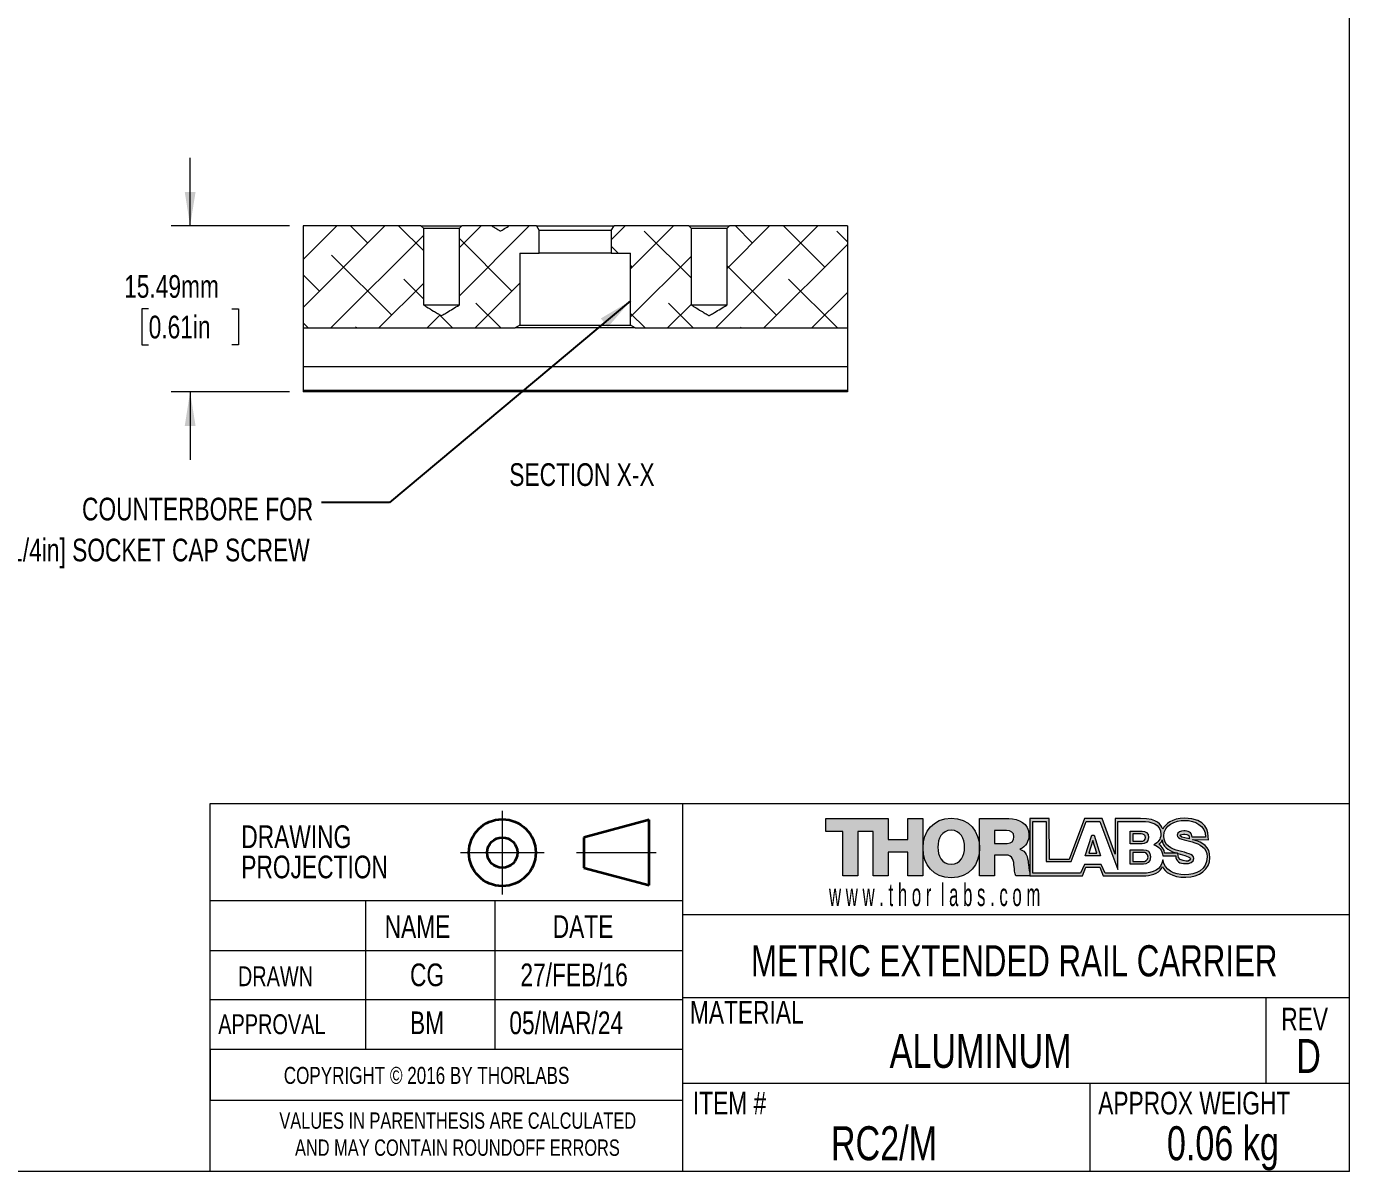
# Model space of a CAD drawing. Header units: millimetres. Extents: x 2 to 278, y 1 to 215.
# Drawn here: x 154.5 to 278, y 0.9 to 107.8 of the extents above; entities that cross this region are included whole.
import ezdxf

# ---------------------------------------------------------------- set-up
doc = ezdxf.new("R2010")
doc.units = ezdxf.units.MM
doc.header["$PDSIZE"] = -1
doc.linetypes.add('CENTERX2', pattern=[20.32, 12.7, -2.54, 2.54, -2.54])
doc.styles.add('SLDTEXTSTYLE0', font='TXT', dxfattribs={"width": 0.75})
doc.styles.add('SLDTEXTSTYLE1', font='TXT', dxfattribs={"width": 0.5525})
doc.dimstyles.new('SLDDIMSTYLE0', dxfattribs={"dimtxt": 2.116667, "dimasz": 3.175, "dimexe": 0, "dimexo": 0.0625, "dimgap": 0.529167, "dimtad": 0, "dimtih": 1, "dimtoh": 1, "dimrnd": 1e-09, "dimzin": 12, "dimdsep": 46, "dimtxsty": 'SLDTEXTSTYLE0', "dimsah": 1, "dimcen": 0.09, "dimadec": 0, "dimazin": 3, "dimtfac": 1, "dimtmove": 0, "dimatfit": 0, "dimfxl": 1, "dimfrac": 2, "dimtolj": 1, "dimtzin": 12, "dimarcsym": 0})
doc.dimstyles.new('SLDDIMSTYLE3', dxfattribs={"dimtxt": 0.18, "dimasz": 3.175, "dimexe": 0, "dimexo": 0.0625, "dimgap": 0, "dimtad": 0, "dimtih": 1, "dimtoh": 1, "dimdec": 0, "dimrnd": 1e-09, "dimzin": 0, "dimdsep": 46, "dimtxsty": 'Standard', "dimsah": 1, "dimcen": 0.09, "dimadec": 0, "dimazin": 0, "dimtfac": 3.175, "dimtdec": 0, "dimtofl": 0, "dimtmove": 0, "dimatfit": 3, "dimfxl": 1, "dimfrac": 2, "dimtolj": 1, "dimtzin": 0, "dimarcsym": 0})

# ---------------------------------------------------------------- blocks, each defined once
blk = doc.blocks.new('THORLABS LOGO1')
at = {"linetype": 'Continuous'}
blk.add_hatch(color=7, dxfattribs=at).paths.add_polyline_path([(60.91, 42.27), (60.91, 50.05), (66.5, 50.05), (66.5, 28.7), (60.91, 28.7), (60.91, 37.49), (53.56, 37.49), (53.56, 28.7), (47.97, 28.7), (47.97, 45.26), (42.18, 45.26), (42.18, 28.7), (36.6, 28.7), (36.6, 45.26), (30.2, 45.26), (30.2, 50.05), (53.56, 50.05), (53.56, 42.27)], flags=0)
h = blk.add_hatch(color=7, dxfattribs=at)
edge = h.paths.add_edge_path(flags=0)
edge.add_spline(control_points=[(77.07, 27.95), (83.82, 27.96), (87.62, 32.9), (87.61, 39.09), (87.6, 45.28), (83.78, 50.2), (77.03, 50.19)], knot_values=[0, 0, 0, 0, 1, 1, 1, 2, 2, 2, 2], weights=[1, 1, 1, 1, 1, 1, 1], degree=3, periodic=0)
edge.add_spline(control_points=[(77.03, 50.19), (70.31, 50.18), (66.52, 45.27), (66.52, 39.13)], knot_values=[3.002118, 3.002118, 3.002118, 3.002118, 4, 4, 4, 4], weights=[1, 1, 1, 1], degree=3, periodic=0)
edge.add_spline(control_points=[(66.52, 39.13), (66.52, 39.11), (66.52, 39.1), (66.52, 39.09), (66.51, 32.9), (70.31, 27.96), (77.07, 27.95)], knot_values=[2, 2, 2, 2, 2.002118, 2.002118, 2.002118, 3.002118, 3.002118, 3.002118, 3.002118], weights=[1, 1, 1, 1, 1, 1, 1], degree=3, periodic=0)
edge = h.paths.add_edge_path(flags=0)
edge.add_spline(control_points=[(77.03, 33.06), (73.43, 33.06), (72.05, 36.23), (72.05, 39.39)], knot_values=[3, 3, 3, 3, 4, 4, 4, 4], weights=[1, 1, 1, 1], degree=3, periodic=0)
edge.add_spline(control_points=[(72.05, 39.39), (72.05, 42.56), (73.43, 45.73), (77.03, 45.73)], knot_values=[2, 2, 2, 2, 3, 3, 3, 3], weights=[1, 1, 1, 1], degree=3, periodic=0)
edge.add_spline(control_points=[(77.03, 45.73), (80.64, 45.73), (82.02, 42.56), (82.02, 39.39)], knot_values=[1, 1, 1, 1, 2, 2, 2, 2], weights=[1, 1, 1, 1], degree=3, periodic=0)
edge.add_spline(control_points=[(82.02, 39.39), (82.02, 36.23), (80.64, 33.06), (77.03, 33.06)], knot_values=[0, 0, 0, 0, 1, 1, 1, 1], weights=[1, 1, 1, 1], degree=3, periodic=0)
h = blk.add_hatch(color=7, dxfattribs=at)
edge = h.paths.add_edge_path(flags=0)
edge.add_line((87.62, 28.7), (87.62, 50.05))
edge.add_line((87.62, 50.05), (98.55, 50.05))
edge.add_spline(control_points=[(98.55, 50.05), (102.33, 50.05), (106.06, 48.34), (106.06, 44.04)], knot_values=[1, 1, 1, 1, 2, 2, 2, 2], weights=[1, 1, 1, 1], degree=3, periodic=0)
edge.add_spline(control_points=[(106.06, 44.04), (106.06, 41.73), (104.95, 39.55), (102.69, 38.69)], knot_values=[2, 2, 2, 2, 3, 3, 3, 3], weights=[1, 1, 1, 1], degree=3, periodic=0)
edge.add_line((102.69, 38.69), (102.69, 38.63))
edge.add_spline(control_points=[(102.69, 38.63), (104.98, 38.09), (105.64, 35.55), (105.82, 33.51)], knot_values=[4, 4, 4, 4, 5, 5, 5, 5], weights=[1, 1, 1, 1], degree=3, periodic=0)
edge.add_spline(control_points=[(105.82, 33.51), (105.88, 32.85), (106, 30.96), (106.37, 29.72)], knot_values=[5, 5, 5, 5, 5.740443, 5.740443, 5.740443, 5.740443], weights=[1, 1, 1, 1], degree=3, periodic=0)
edge.add_line((106.37, 29.72), (106.37, 28.7))
edge.add_line((106.37, 28.7), (101.19, 28.7))
edge.add_spline(control_points=[(101.19, 28.7), (100.71, 29.42), (100.62, 31.51), (100.56, 32.11)], knot_values=[7, 7, 7, 7, 8, 8, 8, 8], weights=[1, 1, 1, 1], degree=3, periodic=0)
edge.add_spline(control_points=[(100.56, 32.11), (100.41, 34.26), (100.05, 36.47), (97.44, 36.47)], knot_values=[8, 8, 8, 8, 9, 9, 9, 9], weights=[1, 1, 1, 1], degree=3, periodic=0)
edge.add_line((97.44, 36.47), (93.21, 36.47))
edge.add_line((93.21, 36.47), (93.21, 28.7))
edge.add_line((93.21, 28.7), (87.62, 28.7))
edge = h.paths.add_edge_path(flags=0)
edge.add_line((97.65, 45.61), (93.21, 45.61))
edge.add_line((93.21, 45.61), (93.21, 40.8))
edge.add_line((93.21, 40.8), (97.89, 40.8))
edge.add_spline(control_points=[(97.89, 40.8), (99.57, 40.8), (100.47, 41.7), (100.47, 43.31)], knot_values=[1, 1, 1, 1, 2, 2, 2, 2], weights=[1, 1, 1, 1], degree=3, periodic=0)
edge.add_spline(control_points=[(100.47, 43.31), (100.47, 44.9), (99.21, 45.61), (97.65, 45.61)], knot_values=[2, 2, 2, 2, 3, 3, 3, 3], weights=[1, 1, 1, 1], degree=3, periodic=0)
h = blk.add_hatch(color=7, dxfattribs=at)
edge = h.paths.add_edge_path(flags=0)
edge.add_spline(control_points=[(156.02, 46.19), (155.12, 47.9), (154.59, 50.05), (147.73, 50.05)], knot_values=[4, 4, 4, 4, 5, 5, 5, 5], weights=[1, 1, 1, 1], degree=3, periodic=0)
edge.add_line((147.73, 50.05), (138.3, 50.05))
edge.add_line((138.3, 50.05), (138.3, 36.75))
edge.add_line((138.3, 36.75), (133.38, 50.05))
edge.add_line((133.38, 50.05), (126.78, 50.05))
edge.add_line((126.78, 50.05), (121.04, 34.84))
edge.add_line((121.04, 34.84), (113.73, 34.79))
edge.add_line((113.73, 34.79), (113.64, 50.05))
edge.add_line((113.64, 50.05), (106.38, 50.05))
edge.add_line((106.38, 50.05), (106.37, 28.7))
edge.add_line((106.37, 28.7), (126.07, 28.76))
edge.add_line((126.07, 28.76), (127.34, 31.91))
edge.add_line((127.34, 31.91), (132.52, 31.91))
edge.add_line((132.52, 31.91), (133.73, 28.76))
edge.add_line((133.73, 28.76), (149.68, 28.76))
edge.add_spline(control_points=[(149.68, 28.76), (152.52, 28.81), (155.17, 30.16), (155.98, 32.14)], knot_values=[19, 19, 19, 19, 20, 20, 20, 20], weights=[1, 1, 1, 1], degree=3, periodic=0)
edge.add_spline(control_points=[(155.98, 32.14), (156.75, 30.16), (159.42, 28.16), (164.59, 28.16)], knot_values=[20, 20, 20, 20, 21, 21, 21, 21], weights=[1, 1, 1, 1], degree=3, periodic=0)
edge.add_spline(control_points=[(164.59, 28.16), (169.77, 28.16), (173.62, 31.31), (173.62, 35.45)], knot_values=[21, 21, 21, 21, 22, 22, 22, 22], weights=[1, 1, 1, 1], degree=3, periodic=0)
edge.add_spline(control_points=[(173.62, 35.45), (173.62, 39.66), (171.19, 41.16), (167.34, 42.17)], knot_values=[22, 22, 22, 22, 23, 23, 23, 23], weights=[1, 1, 1, 1], degree=3, periodic=0)
edge.add_spline(control_points=[(167.34, 42.17), (167.28, 42.18), (167.24, 42.2), (167.19, 42.21)], knot_values=[0, 0, 0, 0, 1, 1, 1, 1], weights=[1, 1, 1, 1], degree=3, periodic=0)
edge.add_line((167.19, 42.21), (173.07, 42.17))
edge.add_spline(control_points=[(173.07, 42.17), (173.07, 45.27), (172.46, 50.25), (164.19, 50.25)], knot_values=[2, 2, 2, 2, 3, 3, 3, 3], weights=[1, 1, 1, 1], degree=3, periodic=0)
edge.add_spline(control_points=[(164.19, 50.25), (159.36, 50.25), (156.98, 47.9), (156.02, 46.19)], knot_values=[3, 3, 3, 3, 4, 4, 4, 4], weights=[1, 1, 1, 1], degree=3, periodic=0)
edge = h.paths.add_edge_path(flags=0)
edge.add_spline(control_points=[(166.33, 35.1), (166.09, 34.16), (165.4, 33.89), (163.61, 34.38)], knot_values=[4, 4, 4, 4, 5, 5, 5, 5], weights=[1, 1, 1, 1], degree=3, periodic=0)
edge.add_spline(control_points=[(163.61, 34.38), (161.73, 34.9), (161.7, 35.93), (161.7, 37.09)], knot_values=[5, 5, 5, 5, 6, 6, 6, 6], weights=[1, 1, 1, 1], degree=3, periodic=0)
edge.add_spline(control_points=[(161.7, 37.09), (164.07, 36.41), (166.45, 35.6), (166.33, 35.1)], knot_values=[3, 3, 3, 3, 4, 4, 4, 4], weights=[1, 1, 1, 1], degree=3, periodic=0)
edge = h.paths.add_edge_path(flags=0)
edge.add_spline(control_points=[(155.3, 44.17), (155.3, 42.45), (154.27, 41.05), (152.76, 40.3)], knot_values=[17, 17, 17, 17, 18, 18, 18, 18], weights=[1, 1, 1, 1], degree=3, periodic=0)
edge.add_spline(control_points=[(152.76, 40.3), (154.66, 39.75), (155.88, 38.19), (156.06, 36.23)], knot_values=[18, 18, 18, 18, 19, 19, 19, 19], weights=[1, 1, 1, 1], degree=3, periodic=0)
edge.add_line((156.06, 36.23), (160.86, 36.23))
edge.add_spline(control_points=[(160.86, 36.23), (160.97, 33.97), (162.37, 33.25), (164.51, 33.25)], knot_values=[20, 20, 20, 20, 21, 21, 21, 21], weights=[1, 1, 1, 1], degree=3, periodic=0)
edge.add_spline(control_points=[(164.51, 33.25), (166.02, 33.25), (167.59, 33.79), (167.59, 35.21)], knot_values=[21, 21, 21, 21, 22, 22, 22, 22], weights=[1, 1, 1, 1], degree=3, periodic=0)
edge.add_spline(control_points=[(167.59, 35.21), (167.59, 36.91), (164.83, 37.23), (162.05, 38.01)], knot_values=[22, 22, 22, 22, 23, 23, 23, 23], weights=[1, 1, 1, 1], degree=3, periodic=0)
edge.add_spline(control_points=[(162.05, 38.01), (159.29, 38.79), (156.4, 40.03), (156.4, 43.55)], knot_values=[23, 23, 23, 23, 24, 24, 24, 24], weights=[1, 1, 1, 1], degree=3, periodic=0)
edge.add_spline(control_points=[(156.4, 43.55), (156.4, 47.75), (160.64, 49.39), (164.26, 49.39)], knot_values=[24, 24, 24, 24, 25, 25, 25, 25], weights=[1, 1, 1, 1], degree=3, periodic=0)
edge.add_spline(control_points=[(164.26, 49.39), (168.1, 49.39), (171.97, 47.54), (171.99, 43.2)], knot_values=[25, 25, 25, 25, 26, 26, 26, 26], weights=[1, 1, 1, 1], degree=3, periodic=0)
edge.add_line((171.99, 43.2), (166.97, 43.2))
edge.add_spline(control_points=[(166.97, 43.2), (167.05, 44.95), (165.4, 45.52), (163.86, 45.52)], knot_values=[27, 27, 27, 27, 28, 28, 28, 28], weights=[1, 1, 1, 1], degree=3, periodic=0)
edge.add_spline(control_points=[(163.86, 45.52), (162.78, 45.52), (161.43, 45.14), (161.43, 43.88)], knot_values=[28, 28, 28, 28, 29, 29, 29, 29], weights=[1, 1, 1, 1], degree=3, periodic=0)
edge.add_spline(control_points=[(161.43, 43.88), (161.43, 42.4), (164.21, 42.13), (167.02, 41.35)], knot_values=[29, 29, 29, 29, 30, 30, 30, 30], weights=[1, 1, 1, 1], degree=3, periodic=0)
edge.add_spline(control_points=[(167.02, 41.35), (169.8, 40.57), (172.61, 39.27), (172.61, 35.8)], knot_values=[30, 30, 30, 30, 31, 31, 31, 31], weights=[1, 1, 1, 1], degree=3, periodic=0)
edge.add_spline(control_points=[(172.61, 35.8), (172.61, 30.93), (168.45, 29.12), (164.21, 29.12)], knot_values=[31, 31, 31, 31, 32, 32, 32, 32], weights=[1, 1, 1, 1], degree=3, periodic=0)
edge.add_spline(control_points=[(164.21, 29.12), (160.29, 29.12), (156.78, 30.89), (156, 34.65)], knot_values=[0, 0, 0, 0, 1, 1, 1, 1], weights=[1, 1, 1, 1], degree=3, periodic=0)
edge.add_spline(control_points=[(156, 34.65), (155.49, 30.98), (152.35, 29.7), (148.57, 29.7)], knot_values=[1, 1, 1, 1, 2, 2, 2, 2], weights=[1, 1, 1, 1], degree=3, periodic=0)
edge.add_line((148.57, 29.7), (134.47, 29.7))
edge.add_line((134.47, 29.7), (133.03, 32.97))
edge.add_line((133.03, 32.97), (126.8, 32.97))
edge.add_line((126.8, 32.97), (125.34, 29.72))
edge.add_line((125.34, 29.72), (107.51, 29.72))
edge.add_line((107.51, 29.72), (107.51, 48.99))
edge.add_line((107.51, 48.99), (112.53, 48.99))
edge.add_line((112.53, 48.99), (112.53, 34.08))
edge.add_line((112.53, 34.08), (121.78, 34.08))
edge.add_line((121.78, 34.08), (127.39, 48.99))
edge.add_line((127.39, 48.99), (132.5, 48.99))
edge.add_line((132.5, 48.99), (139.3, 31.03))
edge.add_line((139.3, 31.03), (139.3, 48.99))
edge.add_line((139.3, 48.99), (148.33, 48.99))
edge.add_spline(control_points=[(148.33, 48.99), (151.65, 49.04), (155.3, 48.18), (155.3, 44.17)], knot_values=[16, 16, 16, 16, 17, 17, 17, 17], weights=[1, 1, 1, 1], degree=3, periodic=0)
edge = h.paths.add_edge_path(flags=0)
edge.add_line((161.57, 37.13), (156.71, 37.13))
edge.add_spline(control_points=[(156.71, 37.13), (156.71, 38.59), (155.45, 39.85), (154.65, 40.38)], knot_values=[8, 8, 8, 8, 9, 9, 9, 9], weights=[1, 1, 1, 1], degree=3, periodic=0)
edge.add_spline(control_points=[(154.65, 40.38), (155.05, 40.84), (155.65, 41.31), (155.85, 42.11)], knot_values=[9, 9, 9, 9, 10, 10, 10, 10], weights=[1, 1, 1, 1], degree=3, periodic=0)
edge.add_spline(control_points=[(155.85, 42.11), (155.85, 39.85), (157.97, 38.12), (160.63, 37.39)], knot_values=[10, 10, 10, 10, 11, 11, 11, 11], weights=[1, 1, 1, 1], degree=3, periodic=0)
edge.add_spline(control_points=[(160.63, 37.39), (160.94, 37.31), (161.26, 37.22), (161.57, 37.13)], knot_values=[0, 0, 0, 0, 1, 1, 1, 1], weights=[1, 1, 1, 1], degree=3, periodic=0)
edge = h.paths.add_edge_path(flags=0)
edge.add_spline(control_points=[(164.24, 44.24), (165.39, 44.21), (165.75, 43.97), (165.86, 43.28)], knot_values=[2, 2, 2, 2, 3, 3, 3, 3], weights=[1, 1, 1, 1], degree=3, periodic=0)
edge.add_spline(control_points=[(165.86, 43.28), (165.91, 43), (165.91, 42.83), (165.91, 42.47)], knot_values=[3, 3, 3, 3, 4, 4, 4, 4], weights=[1, 1, 1, 1], degree=3, periodic=0)
edge.add_spline(control_points=[(165.91, 42.47), (163.24, 43.15), (162.51, 43.26), (162.51, 43.83)], knot_values=[0, 0, 0, 0, 1, 1, 1, 1], weights=[1, 1, 1, 1], degree=3, periodic=0)
edge.add_spline(control_points=[(162.51, 43.83), (162.51, 44.09), (163.68, 44.26), (164.24, 44.24)], knot_values=[1, 1, 1, 1, 2, 2, 2, 2], weights=[1, 1, 1, 1], degree=3, periodic=0)
h = blk.add_hatch(color=7, dxfattribs=at)
edge = h.paths.add_edge_path(flags=0)
edge.add_line((143.88, 40.69), (143.88, 45.36))
edge.add_line((143.88, 45.36), (148.36, 45.36))
edge.add_spline(control_points=[(148.36, 45.36), (149.57, 45.36), (150.72, 44.78), (150.72, 43.01)], knot_values=[1, 1, 1, 1, 2, 2, 2, 2], weights=[1, 1, 1, 1], degree=3, periodic=0)
edge.add_spline(control_points=[(150.72, 43.01), (150.72, 41.27), (149.35, 40.69), (148.36, 40.69)], knot_values=[2, 2, 2, 2, 3, 3, 3, 3], weights=[1, 1, 1, 1], degree=3, periodic=0)
edge.add_line((148.36, 40.69), (143.88, 40.69))
edge = h.paths.add_edge_path(flags=0)
edge.add_spline(control_points=[(149.63, 42.98), (149.63, 44), (148.83, 44.33), (147.98, 44.33)], knot_values=[3, 3, 3, 3, 4, 4, 4, 4], weights=[1, 1, 1, 1], degree=3, periodic=0)
edge.add_line((147.98, 44.33), (144.86, 44.33))
edge.add_line((144.86, 44.33), (144.86, 41.64))
edge.add_line((144.86, 41.64), (147.98, 41.64))
edge.add_spline(control_points=[(147.98, 41.64), (148.68, 41.64), (149.63, 41.97), (149.63, 42.98)], knot_values=[2, 2, 2, 2, 3, 3, 3, 3], weights=[1, 1, 1, 1], degree=3, periodic=0)
h = blk.add_hatch(color=7, dxfattribs=at)
h.paths.add_polyline_path([(127.07, 36.2), (132.81, 36.2), (130.37, 43.91), (129.59, 43.91)], flags=0)
h.paths.add_polyline_path([(128.42, 37.23), (129.93, 41.88), (131.39, 37.23)], flags=0)
h = blk.add_hatch(color=7, dxfattribs=at)
edge = h.paths.add_edge_path(flags=0)
edge.add_line((143.88, 33.08), (143.88, 38.46))
edge.add_line((143.88, 38.46), (148.85, 38.46))
edge.add_spline(control_points=[(148.85, 38.46), (150.2, 38.46), (151.47, 37.79), (151.47, 35.75)], knot_values=[1, 1, 1, 1, 2, 2, 2, 2], weights=[1, 1, 1, 1], degree=3, periodic=0)
edge.add_spline(control_points=[(151.47, 35.75), (151.47, 33.75), (149.96, 33.08), (148.85, 33.08)], knot_values=[2, 2, 2, 2, 3, 3, 3, 3], weights=[1, 1, 1, 1], degree=3, periodic=0)
edge.add_line((148.85, 33.08), (143.88, 33.08))
edge = h.paths.add_edge_path(flags=0)
edge.add_spline(control_points=[(150.53, 35.71), (150.53, 37.03), (149.58, 37.46), (148.57, 37.46)], knot_values=[3, 3, 3, 3, 4, 4, 4, 4], weights=[1, 1, 1, 1], degree=3, periodic=0)
edge.add_line((148.57, 37.46), (144.84, 37.46))
edge.add_line((144.84, 37.46), (144.84, 34))
edge.add_line((144.84, 34), (148.57, 34))
edge.add_spline(control_points=[(148.57, 34), (149.4, 34), (150.53, 34.43), (150.53, 35.71)], knot_values=[2, 2, 2, 2, 3, 3, 3, 3], weights=[1, 1, 1, 1], degree=3, periodic=0)
at = {"color": 7, "linetype": 'Continuous', "lineweight": 18}
for p, q in [((30.2, 45.26), (30.2, 50.05)), ((30.2, 50.05), (53.56, 50.05)), ((53.56, 50.05), (53.56, 42.27)), ((60.91, 42.27), (60.91, 50.05)), ((60.91, 50.05), (66.5, 50.05)), ((66.5, 50.05), (66.5, 28.7)), ((87.62, 50.05), (98.55, 50.05)), ((87.62, 28.7), (87.62, 50.05)), ((106.38, 50.05), (106.37, 28.7)), ((113.64, 50.05), (106.38, 50.05)), ((113.73, 34.79), (113.64, 50.05)), ((126.78, 50.05), (121.04, 34.84)), ((133.38, 50.05), (126.78, 50.05)), ((138.3, 36.75), (133.38, 50.05)), ((147.73, 50.05), (138.3, 50.05)), ((138.3, 50.05), (138.3, 36.75)), ((36.6, 45.26), (30.2, 45.26)), ((36.6, 28.7), (36.6, 45.26)), ((47.97, 45.26), (42.18, 45.26)), ((42.18, 45.26), (42.18, 28.7)), ((47.97, 28.7), (47.97, 45.26)), ((97.65, 45.61), (93.21, 45.61)), ((93.21, 45.61), (93.21, 40.8)), ((107.51, 29.72), (107.51, 48.99)), ((107.51, 48.99), (112.53, 48.99)), ((112.53, 48.99), (112.53, 34.08)), ((121.78, 34.08), (127.39, 48.99)), ((127.39, 48.99), (132.5, 48.99)), ((132.5, 48.99), (139.3, 31.03)), ((139.3, 31.03), (139.3, 48.99)), ((139.3, 48.99), (148.33, 48.99)), ((143.88, 45.36), (148.36, 45.36)), ((143.88, 40.69), (143.88, 45.36)), ((53.56, 42.27), (60.91, 42.27)), ((93.21, 40.8), (97.89, 40.8)), ((127.07, 36.2), (129.59, 43.91)), ((129.93, 41.88), (128.42, 37.23)), ((129.59, 43.91), (130.37, 43.91)), ((131.39, 37.23), (129.93, 41.88)), ((130.37, 43.91), (132.81, 36.2)), ((148.36, 40.69), (143.88, 40.69)), ((144.86, 44.33), (144.86, 41.64)), ((147.98, 44.33), (144.86, 44.33)), ((144.86, 41.64), (147.98, 41.64)), ((171.99, 43.2), (166.97, 43.2)), ((167.19, 42.21), (173.07, 42.17)), ((60.91, 37.49), (53.56, 37.49)), ((53.56, 37.49), (53.56, 28.7)), ((60.91, 28.7), (60.91, 37.49)), ((97.44, 36.47), (93.21, 36.47)), ((93.21, 36.47), (93.21, 28.7)), ((102.69, 38.69), (102.69, 38.63)), ((121.04, 34.84), (113.73, 34.79)), ((132.81, 36.2), (127.07, 36.2)), ((128.42, 37.23), (131.39, 37.23)), ((143.88, 38.46), (148.85, 38.46)), ((143.88, 33.08), (143.88, 38.46)), ((144.84, 37.46), (144.84, 34)), ((148.57, 37.46), (144.84, 37.46)), ((156.06, 36.23), (160.86, 36.23)), ((161.57, 37.13), (156.71, 37.13)), ((106.37, 29.72), (106.37, 28.7)), ((125.34, 29.72), (107.51, 29.72)), ((112.53, 34.08), (121.78, 34.08)), ((126.8, 32.97), (125.34, 29.72)), ((126.07, 28.76), (127.34, 31.91)), ((133.03, 32.97), (126.8, 32.97)), ((127.34, 31.91), (132.52, 31.91)), ((132.52, 31.91), (133.73, 28.76)), ((134.47, 29.7), (133.03, 32.97)), ((148.57, 29.7), (134.47, 29.7)), ((148.85, 33.08), (143.88, 33.08)), ((144.84, 34), (148.57, 34)), ((42.18, 28.7), (36.6, 28.7)), ((53.56, 28.7), (47.97, 28.7)), ((66.5, 28.7), (60.91, 28.7)), ((93.21, 28.7), (87.62, 28.7)), ((106.37, 28.7), (101.19, 28.7)), ((106.37, 28.7), (126.07, 28.76)), ((133.73, 28.76), (149.68, 28.76))]:
    blk.add_line(p, q, dxfattribs=at)
at = {"color": 8, "linetype": 'Continuous', "lineweight": 0}
for points in [[(66.52, 39.13), (66.52, 45.27), (70.31, 50.18), (77.03, 50.19)], [(98.55, 50.05), (102.33, 50.05), (106.06, 48.34), (106.06, 44.04)], [(156.02, 46.19), (155.12, 47.9), (154.59, 50.05), (147.73, 50.05)], [(164.19, 50.25), (159.36, 50.25), (156.98, 47.9), (156.02, 46.19)], [(173.07, 42.17), (173.07, 45.27), (172.46, 50.25), (164.19, 50.25)], [(77.03, 45.73), (73.43, 45.73), (72.05, 42.56), (72.05, 39.39)], [(82.02, 39.39), (82.02, 42.56), (80.64, 45.73), (77.03, 45.73)], [(100.47, 43.31), (100.47, 44.9), (99.21, 45.61), (97.65, 45.61)], [(148.33, 48.99), (151.65, 49.04), (155.3, 48.18), (155.3, 44.17)], [(148.36, 45.36), (149.57, 45.36), (150.72, 44.78), (150.72, 43.01)], [(156.4, 43.55), (156.4, 47.75), (160.64, 49.39), (164.26, 49.39)], [(163.86, 45.52), (162.78, 45.52), (161.43, 45.14), (161.43, 43.88)], [(166.97, 43.2), (167.05, 44.95), (165.4, 45.52), (163.86, 45.52)], [(164.26, 49.39), (168.1, 49.39), (171.97, 47.54), (171.99, 43.2)], [(97.89, 40.8), (99.57, 40.8), (100.47, 41.7), (100.47, 43.31)], [(106.06, 44.04), (106.06, 41.73), (104.95, 39.55), (102.69, 38.69)], [(149.63, 42.98), (149.63, 44), (148.83, 44.33), (147.98, 44.33)], [(147.98, 41.64), (148.68, 41.64), (149.63, 41.97), (149.63, 42.98)], [(150.72, 43.01), (150.72, 41.27), (149.35, 40.69), (148.36, 40.69)], [(155.3, 44.17), (155.3, 42.45), (154.27, 41.05), (152.76, 40.3)], [(152.76, 40.3), (154.66, 39.75), (155.88, 38.19), (156.06, 36.23)], [(154.65, 40.38), (155.05, 40.84), (155.65, 41.31), (155.85, 42.11)], [(156.71, 37.13), (156.71, 38.59), (155.45, 39.85), (154.65, 40.38)], [(155.85, 42.11), (155.85, 39.85), (157.97, 38.12), (160.63, 37.39)], [(162.05, 38.01), (159.29, 38.79), (156.4, 40.03), (156.4, 43.55)], [(161.43, 43.88), (161.43, 42.4), (164.21, 42.13), (167.02, 41.35)], [(162.51, 43.83), (162.51, 44.09), (163.68, 44.26), (164.24, 44.24)], [(165.91, 42.47), (163.24, 43.15), (162.51, 43.26), (162.51, 43.83)], [(164.24, 44.24), (165.39, 44.21), (165.75, 43.97), (165.86, 43.28)], [(165.86, 43.28), (165.91, 43), (165.91, 42.83), (165.91, 42.47)], [(167.02, 41.35), (169.8, 40.57), (172.61, 39.27), (172.61, 35.8)], [(167.34, 42.17), (167.28, 42.18), (167.24, 42.2), (167.19, 42.21)], [(173.62, 35.45), (173.62, 39.66), (171.19, 41.16), (167.34, 42.17)], [(72.05, 39.39), (72.05, 36.23), (73.43, 33.06), (77.03, 33.06)], [(77.03, 33.06), (80.64, 33.06), (82.02, 36.23), (82.02, 39.39)], [(100.56, 32.11), (100.41, 34.26), (100.05, 36.47), (97.44, 36.47)], [(102.69, 38.63), (104.98, 38.09), (105.64, 35.55), (105.82, 33.51)], [(150.53, 35.71), (150.53, 37.03), (149.58, 37.46), (148.57, 37.46)], [(148.57, 34), (149.4, 34), (150.53, 34.43), (150.53, 35.71)], [(156, 34.65), (155.49, 30.98), (152.35, 29.7), (148.57, 29.7)], [(148.85, 38.46), (150.2, 38.46), (151.47, 37.79), (151.47, 35.75)], [(151.47, 35.75), (151.47, 33.75), (149.96, 33.08), (148.85, 33.08)], [(164.21, 29.12), (160.29, 29.12), (156.78, 30.89), (156, 34.65)], [(160.63, 37.39), (160.94, 37.31), (161.26, 37.22), (161.57, 37.13)], [(160.86, 36.23), (160.97, 33.97), (162.37, 33.25), (164.51, 33.25)], [(161.7, 37.09), (164.07, 36.41), (166.45, 35.6), (166.33, 35.1)], [(163.61, 34.38), (161.73, 34.9), (161.7, 35.93), (161.7, 37.09)], [(167.59, 35.21), (167.59, 36.91), (164.83, 37.23), (162.05, 38.01)], [(166.33, 35.1), (166.09, 34.16), (165.4, 33.89), (163.61, 34.38)], [(172.61, 35.8), (172.61, 30.93), (168.45, 29.12), (164.21, 29.12)], [(164.51, 33.25), (166.02, 33.25), (167.59, 33.79), (167.59, 35.21)], [(164.59, 28.16), (169.77, 28.16), (173.62, 31.31), (173.62, 35.45)], [(101.19, 28.7), (100.71, 29.42), (100.62, 31.51), (100.56, 32.11)], [(105.82, 33.51), (105.88, 32.85), (106, 30.96), (106.37, 29.72)], [(149.68, 28.76), (152.52, 28.81), (155.17, 30.16), (155.98, 32.14)], [(155.98, 32.14), (156.75, 30.16), (159.42, 28.16), (164.59, 28.16)]]:
    blk.add_open_spline(points, degree=3, dxfattribs=at)
for points, knots in [([(77.03, 50.19), (83.78, 50.2), (87.6, 45.28), (87.61, 39.09), (87.62, 32.9), (83.82, 27.96), (77.07, 27.95)], [0, 0, 0, 0, 1, 1, 1, 2, 2, 2, 2]), ([(77.07, 27.95), (70.31, 27.96), (66.51, 32.9), (66.52, 39.09), (66.52, 39.1), (66.52, 39.11), (66.52, 39.13)], [2, 2, 2, 2, 3, 3, 3, 3.002118, 3.002118, 3.002118, 3.002118])]:
    blk.add_open_spline(points, degree=3, knots=knots, dxfattribs=at)
blk = doc.blocks.new('Third Angle Projection Block')
at = {"color": 7, "linetype": 'CENTERX2', "lineweight": 18}
for p, q in [((101.48, 23.81), (101.48, 14.07)), ((96.6, 18.94), (106.35, 18.94)), ((110.14, 18.94), (119.45, 18.94))]:
    blk.add_line(p, q, dxfattribs=at)
at = {"color": 7, "linetype": 'Continuous', "lineweight": 35}
for p, q in [((118.62, 22.75), (111, 20.71)), ((118.62, 15.13), (118.62, 22.75)), ((111, 20.71), (111, 17.17)), ((111, 17.17), (118.62, 15.13))]:
    blk.add_line(p, q, dxfattribs=at)
for radius in [3.9, 1.77]:
    blk.add_circle((101.48, 18.94), radius, dxfattribs=at)
at = {"color": 7, "linetype": 'Continuous', "lineweight": 0}
blk.add_point((101.48, 18.94), dxfattribs=at)
blk = doc.blocks.new('_D_9')
at = {"color": 7, "linetype": 'Continuous', "lineweight": 0}
for p, q in [((169.77, 89.16), (169.77, 95.51)), ((179.05, 89.16), (168, 89.16)), ((165.9, 81.41), (165.25, 81.41)), ((165.25, 81.41), (165.25, 78.05)), ((173.65, 81.41), (174.3, 81.41)), ((174.3, 81.41), (174.3, 78.05)), ((165.25, 78.05), (165.9, 78.05)), ((174.3, 78.05), (173.65, 78.05)), ((179.05, 73.67), (168, 73.67)), ((169.77, 73.67), (169.77, 67.32))]:
    blk.add_line(p, q, dxfattribs=at)
at = {"color": 7, "linetype": 'Continuous', "lineweight": 18}
for points in [[(169.77, 89.16), (170.28, 92.33), (169.27, 92.33)], [(169.77, 73.67), (169.27, 70.49), (170.28, 70.49)]]:
    blk.add_solid(points, dxfattribs=at)
at = {"color": 7, "linetype": 'Continuous', "lineweight": 18, "char_height": 2.117, "attachment_point": 1, "style": 'SLDTEXTSTYLE0'}
for s, insert in [('15.49mm', (163.61, 84.57)), ('0.61in', (165.9, 80.78))]:
    blk.add_mtext(s, dxfattribs=dict(at, insert=insert))

msp = doc.modelspace()

# ---------------------------------------------------------------- hatches: boundary and pattern name
at = {"linetype": 'Continuous', "lineweight": 18}
h = msp.add_hatch(dxfattribs=at)
h.set_pattern_fill('ANSI38', style=0)
edge = h.paths.add_edge_path(flags=0)
edge.add_spline(control_points=[(200.122, 79.634), (200.268, 79.719), (200.415, 79.804), (200.561, 79.888)], knot_values=[0.0077565, 0.0077565, 0.0077565, 0.0077565, 0.0082645, 0.0082645, 0.0082645, 0.0082645], weights=[1, 1, 1, 1], degree=3, periodic=0)
edge.add_line((200.561, 79.888), (200.561, 86.619))
edge.add_line((200.561, 86.619), (202.352, 86.619))
edge.add_line((202.352, 86.619), (202.352, 88.719))
edge.add_spline(control_points=[(202.352, 88.719), (202.268, 88.866), (202.183, 89.013), (202.098, 89.159)], knot_values=[0.0045323, 0.0045323, 0.0045323, 0.0045323, 0.0050403, 0.0050403, 0.0050403, 0.0050403], weights=[1, 1, 1, 1], degree=3, periodic=0)
edge.add_line((202.098, 89.159), (199.532, 89.159))
edge.add_line((199.532, 89.159), (199.532, 89.158))
edge.add_spline(control_points=[(199.532, 89.158), (199.474, 89.122), (199.415, 89.087), (199.357, 89.052), (199.2, 88.958), (199.043, 88.863), (198.886, 88.769), (198.846, 88.746), (198.807, 88.722), (198.767, 88.701), (198.758, 88.696), (198.749, 88.692), (198.74, 88.69), (198.736, 88.689), (198.731, 88.689), (198.727, 88.689), (198.722, 88.69), (198.717, 88.692), (198.712, 88.694), (198.703, 88.698), (198.695, 88.702), (198.687, 88.707), (198.671, 88.715), (198.656, 88.724), (198.641, 88.733), (198.611, 88.75), (198.582, 88.768), (198.553, 88.785), (198.497, 88.819), (198.441, 88.852), (198.385, 88.886), (198.276, 88.951), (198.168, 89.016), (198.059, 89.082), (198.017, 89.107), (197.975, 89.132), (197.933, 89.158)], knot_values=[0.0019917, 0.0019917, 0.0019917, 0.0019917, 0.0021969, 0.0021969, 0.0021969, 0.0027461, 0.0027461, 0.0027461, 0.0028836, 0.0028836, 0.0028836, 0.0029127, 0.0029127, 0.0029127, 0.0029254, 0.0029254, 0.0029254, 0.0029413, 0.0029413, 0.0029413, 0.0029693, 0.0029693, 0.0029693, 0.0030219, 0.0030219, 0.0030219, 0.0031228, 0.0031228, 0.0031228, 0.0033177, 0.0033177, 0.0033177, 0.0036945, 0.0036945, 0.0036945, 0.0038407, 0.0038407, 0.0038407, 0.0038407], weights=[1, 1, 1, 1, 1, 1, 1, 1, 1, 1, 1, 1, 1, 1, 1, 1, 1, 1, 1, 1, 1, 1, 1, 1, 1, 1, 1, 1, 1, 1, 1, 1, 1, 1, 1, 1, 1], degree=3, periodic=0)
edge.add_line((197.933, 89.158), (197.933, 89.159))
edge.add_line((197.933, 89.159), (195.125, 89.159))
edge.add_spline(control_points=[(195.125, 89.159), (195.04, 89.075), (194.955, 88.99), (194.871, 88.905)], knot_values=[0.0032387, 0.0032387, 0.0032387, 0.0032387, 0.0035979, 0.0035979, 0.0035979, 0.0035979], weights=[1, 1, 1, 1], degree=3, periodic=0)
edge.add_line((194.871, 88.905), (194.871, 81.769))
edge.add_spline(control_points=[(194.871, 81.769), (194.491, 81.54), (194.111, 81.312), (193.73, 81.084), (193.603, 81.007), (193.475, 80.93), (193.347, 80.854), (193.315, 80.835), (193.283, 80.815), (193.25, 80.799), (193.242, 80.795), (193.235, 80.791), (193.227, 80.79), (193.223, 80.789), (193.218, 80.789), (193.214, 80.79), (193.209, 80.791), (193.203, 80.793), (193.198, 80.796), (193.189, 80.8), (193.18, 80.804), (193.172, 80.809), (193.155, 80.818), (193.139, 80.828), (193.123, 80.838), (193.092, 80.856), (193.061, 80.874), (193.03, 80.893), (192.97, 80.929), (192.91, 80.965), (192.85, 81), (192.734, 81.07), (192.619, 81.139), (192.503, 81.209), (192.279, 81.343), (192.056, 81.478), (191.832, 81.612), (191.745, 81.664), (191.658, 81.717), (191.571, 81.769)], knot_values=[0.0071003, 0.0071003, 0.0071003, 0.0071003, 0.0084305, 0.0084305, 0.0084305, 0.0088774, 0.0088774, 0.0088774, 0.0089893, 0.0089893, 0.0089893, 0.0090142, 0.0090142, 0.0090142, 0.0090269, 0.0090269, 0.0090269, 0.0090436, 0.0090436, 0.0090436, 0.0090733, 0.0090733, 0.0090733, 0.0091293, 0.0091293, 0.0091293, 0.0092368, 0.0092368, 0.0092368, 0.0094446, 0.0094446, 0.0094446, 0.0098465, 0.0098465, 0.0098465, 0.0106239, 0.0106239, 0.0106239, 0.010926, 0.010926, 0.010926, 0.010926], weights=[1, 1, 1, 1, 1, 1, 1, 1, 1, 1, 1, 1, 1, 1, 1, 1, 1, 1, 1, 1, 1, 1, 1, 1, 1, 1, 1, 1, 1, 1, 1, 1, 1, 1, 1, 1, 1, 1, 1, 1], degree=3, periodic=0)
edge.add_line((191.571, 81.769), (191.571, 88.905))
edge.add_spline(control_points=[(191.571, 88.905), (191.486, 88.99), (191.402, 89.075), (191.317, 89.159)], knot_values=[0.0082376, 0.0082376, 0.0082376, 0.0082376, 0.0085964, 0.0085964, 0.0085964, 0.0085964], weights=[1, 1, 1, 1], degree=3, periodic=0)
edge.add_line((191.317, 89.159), (180.318, 89.159))
edge.add_line((180.318, 89.159), (180.318, 79.634))
edge.add_line((180.318, 79.634), (200.122, 79.634))
h = msp.add_hatch(dxfattribs=at)
h.set_pattern_fill('ANSI38', style=0)
edge = h.paths.add_edge_path(flags=0)
edge.add_spline(control_points=[(209.337, 89.159), (209.252, 89.013), (209.168, 88.866), (209.083, 88.719)], knot_values=[0.0037545, 0.0037545, 0.0037545, 0.0037545, 0.0042625, 0.0042625, 0.0042625, 0.0042625], weights=[1, 1, 1, 1], degree=3, periodic=0)
edge.add_line((209.083, 88.719), (209.083, 86.619))
edge.add_line((209.083, 86.619), (210.874, 86.619))
edge.add_line((210.874, 86.619), (210.874, 79.888))
edge.add_spline(control_points=[(210.874, 79.888), (211.02, 79.804), (211.167, 79.719), (211.314, 79.634)], knot_values=[0.0201154, 0.0201154, 0.0201154, 0.0201154, 0.0206193, 0.0206193, 0.0206193, 0.0206193], weights=[1, 1, 1, 1], degree=3, periodic=0)
edge.add_line((211.314, 79.634), (231.118, 79.634))
edge.add_line((231.118, 79.634), (231.118, 89.159))
edge.add_line((231.118, 89.159), (220.118, 89.159))
edge.add_spline(control_points=[(220.118, 89.159), (220.034, 89.075), (219.949, 88.99), (219.864, 88.905)], knot_values=[0.0032387, 0.0032387, 0.0032387, 0.0032387, 0.0035979, 0.0035979, 0.0035979, 0.0035979], weights=[1, 1, 1, 1], degree=3, periodic=0)
edge.add_line((219.864, 88.905), (219.864, 81.769))
edge.add_spline(control_points=[(219.864, 81.769), (219.484, 81.54), (219.104, 81.312), (218.724, 81.084), (218.596, 81.007), (218.469, 80.93), (218.341, 80.854), (218.309, 80.835), (218.277, 80.815), (218.243, 80.799), (218.236, 80.795), (218.228, 80.791), (218.22, 80.79), (218.216, 80.789), (218.212, 80.789), (218.208, 80.79), (218.202, 80.791), (218.197, 80.793), (218.192, 80.796), (218.183, 80.8), (218.174, 80.804), (218.165, 80.809), (218.149, 80.818), (218.133, 80.828), (218.116, 80.838), (218.085, 80.856), (218.054, 80.874), (218.023, 80.893), (217.963, 80.929), (217.903, 80.965), (217.844, 81), (217.728, 81.07), (217.612, 81.139), (217.497, 81.209), (217.273, 81.343), (217.049, 81.478), (216.825, 81.612), (216.738, 81.664), (216.651, 81.717), (216.565, 81.769)], knot_values=[0.0071003, 0.0071003, 0.0071003, 0.0071003, 0.0084305, 0.0084305, 0.0084305, 0.0088774, 0.0088774, 0.0088774, 0.0089893, 0.0089893, 0.0089893, 0.0090142, 0.0090142, 0.0090142, 0.0090269, 0.0090269, 0.0090269, 0.0090436, 0.0090436, 0.0090436, 0.0090733, 0.0090733, 0.0090733, 0.0091293, 0.0091293, 0.0091293, 0.0092368, 0.0092368, 0.0092368, 0.0094446, 0.0094446, 0.0094446, 0.0098465, 0.0098465, 0.0098465, 0.0106239, 0.0106239, 0.0106239, 0.010926, 0.010926, 0.010926, 0.010926], weights=[1, 1, 1, 1, 1, 1, 1, 1, 1, 1, 1, 1, 1, 1, 1, 1, 1, 1, 1, 1, 1, 1, 1, 1, 1, 1, 1, 1, 1, 1, 1, 1, 1, 1, 1, 1, 1, 1, 1, 1], degree=3, periodic=0)
edge.add_line((216.565, 81.769), (216.565, 88.905))
edge.add_spline(control_points=[(216.565, 88.905), (216.48, 88.99), (216.395, 89.075), (216.311, 89.159)], knot_values=[0.0082376, 0.0082376, 0.0082376, 0.0082376, 0.0085964, 0.0085964, 0.0085964, 0.0085964], weights=[1, 1, 1, 1], degree=3, periodic=0)
edge.add_line((216.311, 89.159), (209.337, 89.159))

# ---------------------------------------------------------------- linework, layer by layer
at = {"color": 7, "linetype": 'Continuous', "lineweight": 18}
for p, q in [((277.989, 0.903), (277.989, 214.645)), ((191.317, 89.159), (180.318, 89.159)), ((180.318, 89.159), (180.318, 79.634)), ((191.317, 89.159), (191.571, 88.905)), ((191.317, 89.159), (195.125, 89.159)), ((194.871, 88.905), (195.125, 89.159)), ((197.933, 89.159), (195.125, 89.159)), ((197.933, 89.158), (197.933, 89.159)), ((199.532, 89.159), (197.933, 89.159)), ((199.532, 89.158), (197.933, 89.158)), ((199.532, 89.159), (199.532, 89.158)), ((202.098, 89.159), (199.532, 89.159)), ((202.098, 89.159), (202.352, 88.719)), ((202.098, 89.159), (209.337, 89.159)), ((209.083, 88.719), (209.337, 89.159)), ((216.311, 89.159), (209.337, 89.159)), ((216.311, 89.159), (216.565, 88.905)), ((216.311, 89.159), (220.118, 89.159)), ((219.864, 88.905), (220.118, 89.159)), ((231.118, 89.159), (220.118, 89.159)), ((231.118, 89.159), (231.118, 79.634)), ((194.871, 88.905), (191.571, 88.905)), ((191.571, 81.769), (191.571, 88.905)), ((194.871, 88.905), (194.871, 81.769)), ((209.083, 88.719), (202.352, 88.719)), ((202.352, 86.619), (202.352, 88.719)), ((209.083, 88.719), (209.083, 86.619)), ((216.565, 81.769), (216.565, 88.905)), ((219.864, 88.905), (216.565, 88.905)), ((219.864, 88.905), (219.864, 81.769)), ((200.561, 86.619), (200.561, 79.888)), ((200.561, 86.619), (202.352, 86.619)), ((209.083, 86.619), (202.352, 86.619)), ((209.083, 86.619), (210.874, 86.619)), ((210.874, 79.888), (210.874, 86.619)), ((194.871, 81.769), (191.571, 81.769)), ((219.864, 81.769), (216.565, 81.769)), ((180.318, 79.634), (200.122, 79.634)), ((180.318, 79.634), (180.318, 76.022)), ((200.561, 79.888), (200.122, 79.634)), ((211.314, 79.634), (200.122, 79.634)), ((200.561, 79.888), (210.874, 79.888)), ((211.314, 79.634), (210.874, 79.888)), ((211.314, 79.634), (231.118, 79.634)), ((231.118, 79.634), (231.118, 76.022)), ((231.118, 76.022), (180.318, 76.022)), ((180.318, 76.022), (180.318, 73.792)), ((231.118, 76.022), (231.118, 73.792)), ((231.118, 73.792), (180.318, 73.792)), ((180.318, 73.792), (180.318, 73.665)), ((231.118, 73.665), (180.318, 73.665)), ((231.118, 73.792), (231.118, 73.665)), ((277.989, 35.239), (277.989, 50.033)), ((171.633, 7.563), (171.633, 35.239)), ((171.633, 35.239), (215.743, 35.239)), ((215.743, 35.239), (215.743, 0.903)), ((215.743, 35.239), (277.989, 35.239)), ((171.633, 12.296), (171.633, 26.166)), ((171.633, 0.903), (171.633, 26.166)), ((215.743, 26.166), (171.633, 26.166)), ((186.134, 26.166), (186.134, 12.296)), ((198.215, 26.166), (198.215, 12.296)), ((215.743, 24.893), (277.989, 24.893)), ((215.743, 21.487), (171.633, 21.487)), ((215.743, 16.922), (171.633, 16.922)), ((215.743, 17.16), (277.989, 17.16)), ((270.168, 17.16), (270.168, 9.141)), ((215.743, 12.296), (171.633, 12.296)), ((171.633, 12.296), (171.633, 7.563)), ((215.743, 9.141), (277.989, 9.141)), ((253.749, 9.141), (253.749, 0.903)), ((171.633, 7.563), (215.743, 7.563)), ((277.989, 0.903), (1.579, 0.903))]:
    msp.add_line(p, q, dxfattribs=at)
for points, knots in [([(197.933, 89.158), (197.975, 89.132), (198.017, 89.107), (198.059, 89.082), (198.168, 89.016), (198.276, 88.951), (198.385, 88.886), (198.441, 88.852), (198.497, 88.819), (198.553, 88.785), (198.582, 88.768), (198.611, 88.75), (198.641, 88.733), (198.656, 88.724), (198.671, 88.715), (198.687, 88.707), (198.695, 88.702), (198.703, 88.698), (198.712, 88.694), (198.717, 88.692), (198.722, 88.69), (198.727, 88.689), (198.731, 88.689), (198.736, 88.689), (198.74, 88.69), (198.749, 88.692), (198.758, 88.696), (198.767, 88.701), (198.807, 88.722), (198.846, 88.746), (198.886, 88.769), (199.043, 88.863), (199.2, 88.958), (199.357, 89.052), (199.415, 89.087), (199.474, 89.122), (199.532, 89.158)], [0.003799488, 0.003799488, 0.003799488, 0.003799488, 0.0039468898, 0.0039468898, 0.0039468898, 0.0043266951, 0.0043266951, 0.0043266951, 0.0045230939, 0.0045230939, 0.0045230939, 0.0046248083, 0.0046248083, 0.0046248083, 0.0046777905, 0.0046777905, 0.0046777905, 0.0047059989, 0.0047059989, 0.0047059989, 0.0047220586, 0.0047220586, 0.0047220586, 0.0047349059, 0.0047349059, 0.0047349059, 0.0047642145, 0.0047642145, 0.0047642145, 0.0049027748, 0.0049027748, 0.0049027748, 0.0054563403, 0.0054563403, 0.0054563403, 0.0056630943, 0.0056630943, 0.0056630943, 0.0056630943]), ([(191.571, 81.769), (191.658, 81.717), (191.745, 81.664), (191.832, 81.612), (192.056, 81.478), (192.279, 81.343), (192.503, 81.209), (192.619, 81.139), (192.734, 81.07), (192.85, 81), (192.91, 80.965), (192.97, 80.929), (193.03, 80.893), (193.061, 80.874), (193.092, 80.856), (193.123, 80.838), (193.139, 80.828), (193.155, 80.818), (193.172, 80.809), (193.18, 80.804), (193.189, 80.8), (193.198, 80.796), (193.203, 80.793), (193.209, 80.791), (193.214, 80.79), (193.218, 80.789), (193.223, 80.789), (193.227, 80.79), (193.235, 80.791), (193.242, 80.795), (193.25, 80.799), (193.283, 80.815), (193.315, 80.835), (193.347, 80.854), (193.475, 80.93), (193.603, 81.007), (193.73, 81.084), (194.111, 81.312), (194.491, 81.54), (194.871, 81.769)], [0.0078346988, 0.0078346988, 0.0078346988, 0.0078346988, 0.0081390344, 0.0081390344, 0.0081390344, 0.0089220932, 0.0089220932, 0.0089220932, 0.0093268434, 0.0093268434, 0.0093268434, 0.0095361274, 0.0095361274, 0.0095361274, 0.0096444879, 0.0096444879, 0.0096444879, 0.0097008788, 0.0097008788, 0.0097008788, 0.0097307944, 0.0097307944, 0.0097307944, 0.0097476112, 0.0097476112, 0.0097476112, 0.0097604103, 0.0097604103, 0.0097604103, 0.0097854493, 0.0097854493, 0.0097854493, 0.0098981971, 0.0098981971, 0.0098981971, 0.0103483091, 0.0103483091, 0.0103483091, 0.0116881649, 0.0116881649, 0.0116881649, 0.0116881649]), ([(216.565, 81.769), (216.651, 81.717), (216.738, 81.664), (216.825, 81.612), (217.049, 81.478), (217.273, 81.343), (217.497, 81.209), (217.612, 81.139), (217.728, 81.07), (217.844, 81), (217.903, 80.965), (217.963, 80.929), (218.023, 80.893), (218.054, 80.874), (218.085, 80.856), (218.116, 80.838), (218.133, 80.828), (218.149, 80.818), (218.165, 80.809), (218.174, 80.804), (218.183, 80.8), (218.192, 80.796), (218.197, 80.793), (218.202, 80.791), (218.208, 80.79), (218.212, 80.789), (218.216, 80.789), (218.22, 80.79), (218.228, 80.791), (218.236, 80.795), (218.243, 80.799), (218.277, 80.815), (218.309, 80.835), (218.341, 80.854), (218.469, 80.93), (218.596, 81.007), (218.724, 81.084), (219.104, 81.312), (219.484, 81.54), (219.864, 81.769)], [0.0078346988, 0.0078346988, 0.0078346988, 0.0078346988, 0.0081390344, 0.0081390344, 0.0081390344, 0.0089220932, 0.0089220932, 0.0089220932, 0.0093268434, 0.0093268434, 0.0093268434, 0.0095361274, 0.0095361274, 0.0095361274, 0.0096444879, 0.0096444879, 0.0096444879, 0.0097008788, 0.0097008788, 0.0097008788, 0.0097307944, 0.0097307944, 0.0097307944, 0.0097476112, 0.0097476112, 0.0097476112, 0.0097604103, 0.0097604103, 0.0097604103, 0.0097854493, 0.0097854493, 0.0097854493, 0.0098981971, 0.0098981971, 0.0098981971, 0.0103483091, 0.0103483091, 0.0103483091, 0.0116881649, 0.0116881649, 0.0116881649, 0.0116881649])]:
    msp.add_open_spline(points, degree=3, knots=knots, dxfattribs=at)

# ---------------------------------------------------------------- block references
at = {"color": 7, "linetype": 'Continuous'}
for name, p, xscale, yscale, zscale in [('Third Angle Projection Block', (117.726, 15.516), 0.8, 0.8, 0.8), ('THORLABS LOGO1', (221.548, 21.325), 0.25, 0.25, 0.25)]:
    msp.add_blockref(name, p, dxfattribs=dict(at, xscale=xscale, yscale=yscale, zscale=zscale))

# ---------------------------------------------------------------- texts
at = {"color": 7, "linetype": 'Continuous', "lineweight": 0}
for s, insert, char_height, attachment_point, style in [('SECTION X-X', (206.344, 67.006), 2.11667, 2, 'SLDTEXTSTYLE0'), ('DRAWING', (174.548, 33.212), 2.1167, 1, 'SLDTEXTSTYLE0'), ('PROJECTION', (174.548, 30.39), 2.1167, 1, 'SLDTEXTSTYLE0'), ('w w w . t h o r  l a b s . c o m', (229.403, 27.796), 2.11667, 1, 'SLDTEXTSTYLE1'), ('NAME', (187.927, 24.822), 2.1167, 1, 'SLDTEXTSTYLE0'), ('DATE', (203.615, 24.822), 2.1167, 1, 'SLDTEXTSTYLE0'), ('METRIC EXTENDED RAIL CARRIER', (246.693, 22.026), 2.91042, 2, 'SLDTEXTSTYLE0'), ('DRAWN', (174.231, 20.055), 1.8521, 1, 'SLDTEXTSTYLE0'), ('CG', (190.296, 20.318), 2.1167, 1, 'SLDTEXTSTYLE0'), ('27/FEB/16', (200.599, 20.318), 2.1167, 1, 'SLDTEXTSTYLE0'), ('MATERIAL', (216.42, 16.824), 2.1167, 1, 'SLDTEXTSTYLE0'), ('REV', (271.618, 16.188), 2.1167, 1, 'SLDTEXTSTYLE0'), ('APPROVAL', (172.396, 15.579), 1.8521, 1, 'SLDTEXTSTYLE0'), ('BM', (190.296, 15.842), 2.1167, 1, 'SLDTEXTSTYLE0'), ('05/MAR/24', (199.569, 15.842), 2.1167, 1, 'SLDTEXTSTYLE0'), ('ALUMINUM', (243.554, 13.753), 3.175, 2, 'SLDTEXTSTYLE0'), ('D', (274.162, 13.277), 3.175, 2, 'SLDTEXTSTYLE0'), ('COPYRIGHT © 2016 BY THORLABS', (178.514, 10.668), 1.5875, 1, 'SLDTEXTSTYLE0'), ('ITEM #', (216.7, 8.349), 2.1167, 1, 'SLDTEXTSTYLE0'), ('APPROX WEIGHT', (254.532, 8.349), 2.11667, 1, 'SLDTEXTSTYLE0'), ('VALUES IN PARENTHESIS ARE CALCULATED', (194.75, 6.42), 1.524, 2, 'SLDTEXTSTYLE0'), ('RC2/M', (234.534, 5.131), 3.175, 2, 'SLDTEXTSTYLE0'), ('0.06 kg', (266.168, 5.131), 3.175, 2, 'SLDTEXTSTYLE0'), ('AND MAY CONTAIN ROUNDOFF ERRORS', (194.721, 3.896), 1.524, 2, 'SLDTEXTSTYLE0')]:
    msp.add_mtext(s, dxfattribs=dict(at, insert=insert, char_height=char_height, attachment_point=attachment_point, style=style))
at = {"color": 8, "linetype": 'Continuous', "lineweight": 0, "char_height": 2.11667, "attachment_point": 3, "style": 'SLDTEXTSTYLE0'}
for s, insert in [('COUNTERBORE FOR', (181.262, 63.792)), ('M6 [1/4in] SOCKET CAP SCREW', (180.935, 59.969))]:
    msp.add_mtext(s, dxfattribs=dict(at, insert=insert))

# ---------------------------------------------------------------- dimensions: what is measured, and where the dimension line sits
at = {"color": 7, "linetype": 'Continuous', "lineweight": 18}
dim = msp.add_linear_dim(base=(169.775, 73.665), p1=(180.318, 89.159), p2=(180.318, 73.665), angle=90, dimstyle='SLDDIMSTYLE0', dxfattribs=at)
dim.commit()
dim.dimension.update_dxf_attribs({"geometry": '_D_9', "text_midpoint": (169.775, 81.412), "dimtype": 160})

# ---------------------------------------------------------------- leaders
at = {"color": 8, "linetype": 'Continuous', "lineweight": 0}
msp.add_leader([(210.874, 82.16), (188.377, 63.343), (182.027, 63.343)], dimstyle='SLDDIMSTYLE3', dxfattribs=at)

doc.saveas('drawing.dxf')
